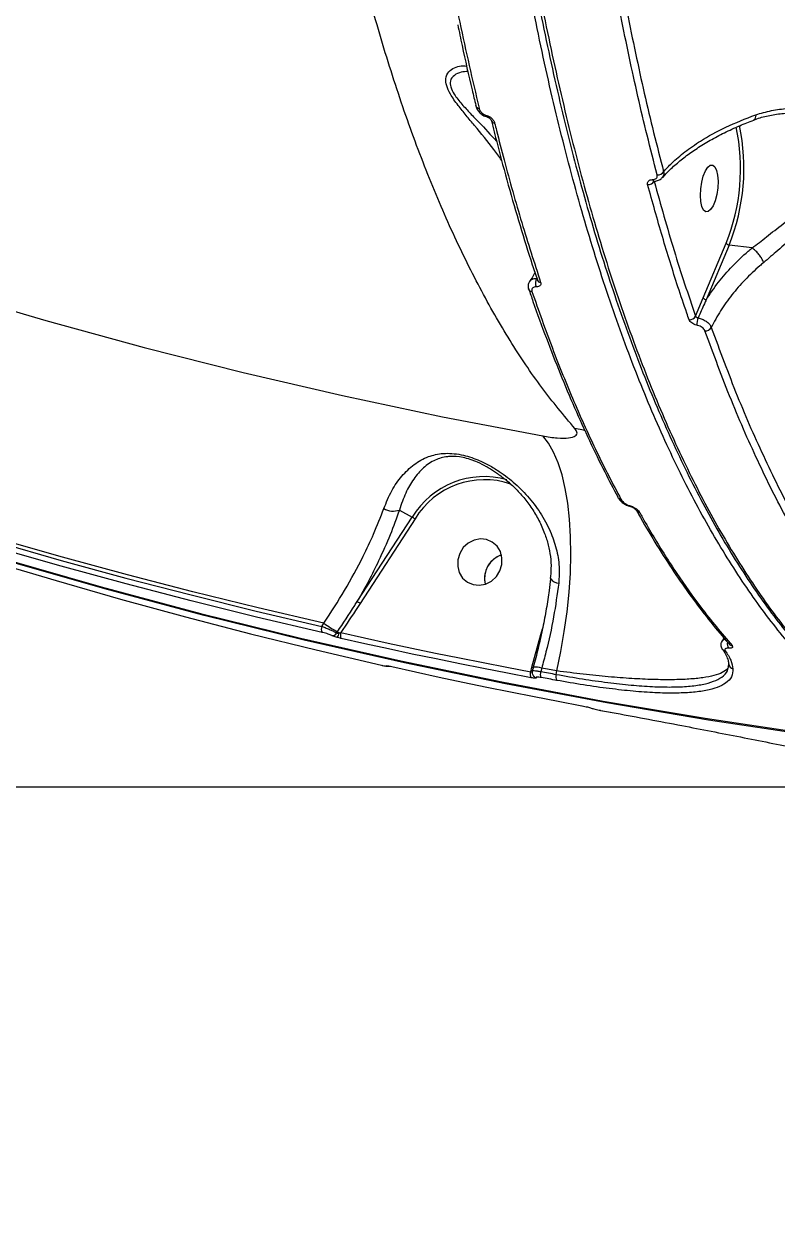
# Model space of a CAD drawing. Header units: millimetres. Extents: x -7245 to 6306, y -6696 to 5973.
# Drawn here: x 1526.1 to 1669.2, y -3013.6 to -2783.7 of the extents above; entities that cross this region are included whole.
import ezdxf

# ---------------------------------------------------------------- set-up
doc = ezdxf.new("R2010")
doc.units = ezdxf.units.MM
for name, color, linetype in [('DIKOM_ОБЪЕКТ', 7, 'Continuous'), ('DIKOM_РАЗМЕР_ЗОНА', 7, 'Continuous'), ('DIKOM_РАЗМЕР_ОБЪЕКТА', 7, 'Continuous')]:
    doc.layers.add(name, color=color, linetype=linetype)
doc.styles.add('style1', font='arial.ttf', dxfattribs={"width": 0.8})
doc.dimstyles.new('1-50', dxfattribs={"dimtxt": 300, "dimasz": 200, "dimexe": 100, "dimexo": 0, "dimgap": 100, "dimtad": 1, "dimtxsty": 'style1', "dimcen": 200, "dimclrd": 7, "dimclre": 7, "dimclrt": 7, "dimadec": 1, "dimazin": 2, "dimtfac": 1, "dimtmove": 0, "dimatfit": 2, "dimfxl": 0, "dimlwd": 25, "dimlwe": 18, "dimarcsym": 0})

# ---------------------------------------------------------------- blocks, each defined once
blk = doc.blocks.new('*D10')
at = {"layer": 'Defpoints', "color": 0, "transparency": 16777216}
for p in [(-4365.71, 2792.53), (4306.16, 475.6), (4306.16, -5965.27)]:
    blk.add_point(p, dxfattribs=at)
at = {"layer": 'DIKOM_РАЗМЕР_ОБЪЕКТА', "color": 7, "lineweight": 18, "transparency": 16777216}
for p, q in [((-4365.71, 2792.53), (-4365.71, -6065.27)), ((4306.16, 475.6), (4306.16, -6065.27))]:
    blk.add_line(p, q, dxfattribs=at)
at = {"layer": 'DIKOM_РАЗМЕР_ОБЪЕКТА', "color": 7, "lineweight": 25, "transparency": 16777216}
blk.add_line((-4165.71, -5965.27), (4106.16, -5965.27), dxfattribs=at)
at = {"layer": 'DIKOM_РАЗМЕР_ОБЪЕКТА', "color": 7, "transparency": 16777216}
for points in [[(-4165.71, -5931.93), (-4165.71, -5998.6), (-4365.71, -5965.27)], [(4106.16, -5931.93), (4106.16, -5998.6), (4306.16, -5965.27)]]:
    blk.add_solid(points, dxfattribs=at)
at = {"layer": 'DIKOM_РАЗМЕР_ОБЪЕКТА', "color": 7, "transparency": 16777216, "insert": (-85.78, -5712.1), "char_height": 300, "attachment_point": 5, "style": 'style1'}
blk.add_mtext('8650', dxfattribs=at)
blk = doc.blocks.new('*D11')
at = {"layer": 'Defpoints', "color": 0, "transparency": 16777216}
for p in [(-3472.32, 4472.83), (-6199.73, -2928.86), (1850.21, -2928.86)]:
    blk.add_point(p, dxfattribs=at)
at = {"layer": 'DIKOM_РАЗМЕР_ОБЪЕКТА', "color": 7, "lineweight": 18, "transparency": 16777216}
for p, q in [((-3472.32, 4472.83), (-6299.73, 4472.83)), ((1850.21, -2928.86), (-6299.73, -2928.86))]:
    blk.add_line(p, q, dxfattribs=at)
at = {"layer": 'DIKOM_РАЗМЕР_ОБЪЕКТА', "color": 7, "lineweight": 25, "transparency": 16777216}
blk.add_line((-6199.73, 4272.83), (-6199.73, -2728.86), dxfattribs=at)
at = {"layer": 'DIKOM_РАЗМЕР_ОБЪЕКТА', "color": 7, "transparency": 16777216}
for points in [[(-6233.06, 4272.83), (-6166.39, 4272.83), (-6199.73, 4472.83)], [(-6233.06, -2728.86), (-6166.39, -2728.86), (-6199.73, -2928.86)]]:
    blk.add_solid(points, dxfattribs=at)
at = {"layer": 'DIKOM_РАЗМЕР_ОБЪЕКТА', "color": 7, "transparency": 16777216, "insert": (-6452.9, 984.54), "char_height": 300, "attachment_point": 5, "rotation": 90, "style": 'style1'}
blk.add_mtext('7400', dxfattribs=at)
blk = doc.blocks.new('*D12')
at = {"layer": 'Defpoints', "color": 0, "transparency": 16777216}
for p in [(-5865.71, 123.34), (6306.18, -91.92), (6306.18, -6596.14)]:
    blk.add_point(p, dxfattribs=at)
at = {"layer": 'DIKOM_РАЗМЕР_ЗОНА', "color": 7, "lineweight": 18, "transparency": 16777216}
for p, q in [((-5865.71, 123.34), (-5865.71, -6696.14)), ((6306.18, -91.92), (6306.18, -6696.14))]:
    blk.add_line(p, q, dxfattribs=at)
at = {"layer": 'DIKOM_РАЗМЕР_ЗОНА', "color": 7, "lineweight": 25, "transparency": 16777216}
blk.add_line((-5665.71, -6596.14), (6106.18, -6596.14), dxfattribs=at)
at = {"layer": 'DIKOM_РАЗМЕР_ЗОНА', "color": 7, "transparency": 16777216}
for points in [[(-5665.71, -6562.81), (-5665.71, -6629.48), (-5865.71, -6596.14)], [(6106.18, -6562.81), (6106.18, -6629.48), (6306.18, -6596.14)]]:
    blk.add_solid(points, dxfattribs=at)
at = {"layer": 'DIKOM_РАЗМЕР_ЗОНА', "color": 7, "transparency": 16777216, "insert": (-71.19, -6342.97), "char_height": 300, "attachment_point": 5, "style": 'style1'}
blk.add_mtext('12150', dxfattribs=at)
blk = doc.blocks.new('*D13')
at = {"layer": 'Defpoints', "color": 0, "transparency": 16777216}
for p in [(-4231.86, 5972.83), (-6795, -4928.88), (1792.4, -4928.88)]:
    blk.add_point(p, dxfattribs=at)
at = {"layer": 'DIKOM_РАЗМЕР_ЗОНА', "color": 7, "lineweight": 18, "transparency": 16777216}
for p, q in [((-4231.86, 5972.83), (-6895, 5972.83)), ((1792.4, -4928.88), (-6895, -4928.88))]:
    blk.add_line(p, q, dxfattribs=at)
at = {"layer": 'DIKOM_РАЗМЕР_ЗОНА', "color": 7, "lineweight": 25, "transparency": 16777216}
blk.add_line((-6795, 5772.83), (-6795, -4728.88), dxfattribs=at)
at = {"layer": 'DIKOM_РАЗМЕР_ЗОНА', "color": 7, "transparency": 16777216}
for points in [[(-6828.33, 5772.83), (-6761.67, 5772.83), (-6795, 5972.83)], [(-6828.33, -4728.88), (-6761.67, -4728.88), (-6795, -4928.88)]]:
    blk.add_solid(points, dxfattribs=at)
at = {"layer": 'DIKOM_РАЗМЕР_ЗОНА', "color": 7, "transparency": 16777216, "insert": (-7048.17, 972.94), "char_height": 300, "attachment_point": 5, "rotation": 90, "style": 'style1'}
blk.add_mtext('10900', dxfattribs=at)

msp = doc.modelspace()

# ---------------------------------------------------------------- linework, layer by layer
at = {"layer": 'DIKOM_ОБЪЕКТ', "color": 7, "linetype": 'Continuous', "lineweight": 15}
for p, q in [((1614.139, -2801.362), (1614.145, -2801.364)), ((1655.213, -2835.757), (1659.588, -2825.347)), ((1660.152, -2825.73), (1655.777, -2836.14)), ((1664.526, -2826.26), (1660.152, -2825.73)), ((1622.011, -2834.103), (1621.996, -2834.051)), ((1653.758, -2839.261), (1655.213, -2835.757)), ((1638.968, -2873.69), (1638.945, -2873.644)), ((1597.432, -2876.13), (1599.86, -2877.472)), ((1641.014, -2875.329), (1641.366, -2875.415)), ((1589.411, -2893.553), (1599.86, -2877.472)), ((1600.412, -2877.821), (1589.962, -2893.902)), ((1626.235, -2889.183), (1626.234, -2889.201)), ((1582.687, -2898.267), (1583.068, -2897.681)), ((1585.533, -2899.521), (1585.658, -2899.329)), ((1624.35, -2899.796), (1624.648, -2898.72)), ((1622.653, -2906.047), (1624.35, -2899.796)), ((1622.415, -2906.9), (1622.653, -2906.047)), ((1622.921, -2906.014), (1622.717, -2906.745)), ((1622.921, -2906.014), (1622.924, -2906.006)), ((1624.5, -2906.225), (1624.324, -2906.858)), ((1659.992, -2905.882), (1660.012, -2905.791)), ((1660.09, -2905.9), (1660.128, -2905.682)), ((1622.93, -2907.702), (1622.944, -2907.72)), ((1627.257, -2907.398), (1627.368, -2906.752)), ((1635.749, -2914.26), (1635.722, -2914.251)), ((1635.749, -2914.26), (1638.685, -2914.799)), ((1638.685, -2914.799), (1638.657, -2914.791))]:
    msp.add_line(p, q, dxfattribs=at)
at = {"layer": 'DIKOM_ОБЪЕКТ', "color": 7, "linetype": 'Continuous', "lineweight": 15, "flags": 128}
for points in [[(1309.119, -2795.44), (1323.961, -2803.61), (1341.192, -2812.705), (1358.592, -2821.475), (1376.157, -2829.917), (1393.88, -2838.029), (1411.756, -2845.809), (1429.78, -2853.253), (1447.947, -2860.361), (1466.25, -2867.129), (1484.686, -2873.556), (1503.247, -2879.639), (1521.928, -2885.378), (1540.723, -2890.77), (1559.628, -2895.813), (1578.635, -2900.506), (1597.74, -2904.847), (1616.937, -2908.836), (1636.22, -2912.471), (1655.582, -2915.751), (1675.019, -2918.675), (1694.523, -2921.242)], [(1695.188, -2921.61), (1675.684, -2919.042), (1656.247, -2916.119), (1636.884, -2912.839), (1617.602, -2909.204), (1598.405, -2905.215), (1579.3, -2900.873), (1560.293, -2896.18), (1541.388, -2891.137), (1522.593, -2885.745), (1503.912, -2880.006), (1485.35, -2873.923), (1466.915, -2867.496), (1448.612, -2860.728), (1430.445, -2853.62), (1412.421, -2846.176), (1394.545, -2838.397), (1376.822, -2830.285), (1359.257, -2821.842), (1341.857, -2813.073), (1324.626, -2803.979), (1317.001, -2799.821)], [(1611.955, -2799.24), (1611.945, -2799.184), (1611.945, -2799.181)], [(1656.158, -2819.366), (1655.698, -2819.394), (1655.292, -2819.061), (1654.972, -2818.396), (1654.765, -2817.452), (1654.687, -2816.307), (1654.745, -2815.051), (1654.935, -2813.787), (1655.239, -2812.619), (1655.635, -2811.639), (1656.09, -2810.928), (1656.567, -2810.544), (1657.027, -2810.516), (1657.434, -2810.849), (1657.753, -2811.514), (1657.96, -2812.458), (1658.038, -2813.603), (1657.98, -2814.859), (1657.791, -2816.123), (1657.486, -2817.291), (1657.09, -2818.27), (1656.635, -2818.982), (1656.158, -2819.366)], [(1511.634, -2834.652), (1530.216, -2840.107), (1548.91, -2845.208), (1567.711, -2849.954), (1586.612, -2854.344), (1605.608, -2858.375), (1624.693, -2862.047)], [(1627.368, -2906.752), (1628.152, -2903.023), (1628.808, -2899.261), (1629.329, -2895.501), (1629.712, -2891.776), (1629.952, -2888.12), (1630.048, -2884.568), (1629.999, -2881.151), (1629.804, -2877.901), (1629.467, -2874.847), (1628.989, -2872.017), (1628.375, -2869.437), (1627.631, -2867.13), (1626.764, -2865.118), (1625.782, -2863.418), (1624.693, -2862.047)], [(1632.827, -2861.038), (1632.447, -2860.952), (1630.809, -2860.633)], [(1484.257, -2870.772), (1496.391, -2874.728), (1508.577, -2878.537), (1520.813, -2882.198), (1533.097, -2885.71), (1545.429, -2889.074), (1557.805, -2892.288), (1570.225, -2895.353), (1582.687, -2898.267)], [(1583.068, -2897.681), (1570.58, -2894.763), (1558.134, -2891.694), (1545.731, -2888.474), (1533.374, -2885.105), (1521.065, -2881.587), (1508.803, -2877.918), (1496.592, -2874.102), (1484.433, -2870.137)], [(1582.747, -2899.403), (1570.275, -2896.486), (1557.845, -2893.419), (1545.458, -2890.202), (1533.117, -2886.836), (1520.822, -2883.32), (1508.576, -2879.656), (1496.38, -2875.845), (1484.236, -2871.886)], [(1495.539, -2878.134), (1507.683, -2882.094), (1519.879, -2885.906), (1532.125, -2889.57), (1544.42, -2893.085), (1556.761, -2896.452), (1569.148, -2899.668), (1581.578, -2902.735), (1594.051, -2905.653)], [(1608.916, -2884.376), (1608.549, -2885.598), (1608.522, -2886.856), (1608.836, -2888.048), (1609.467, -2889.077), (1610.362, -2889.86), (1611.449, -2890.333), (1612.641, -2890.458), (1613.841, -2890.225), (1614.951, -2889.654), (1615.882, -2888.789), (1616.558, -2887.702), (1616.924, -2886.479), (1616.951, -2885.221), (1616.637, -2884.029), (1616.007, -2883), (1615.112, -2882.218), (1614.024, -2881.744), (1612.833, -2881.619), (1611.633, -2881.852), (1610.523, -2882.423), (1609.592, -2883.288), (1608.916, -2884.376)], [(1586.31, -2899.453), (1590.806, -2900.452), (1595.306, -2901.432), (1599.813, -2902.392), (1604.323, -2903.333), (1608.839, -2904.255), (1613.36, -2905.156), (1617.885, -2906.038), (1622.415, -2906.9)], [(1622.51, -2908.044), (1617.976, -2907.181), (1613.447, -2906.298), (1608.922, -2905.396), (1604.403, -2904.474), (1599.888, -2903.533), (1595.378, -2902.571), (1590.874, -2901.591), (1586.374, -2900.591)], [(1658.804, -2902.521), (1658.827, -2902.555), (1658.83, -2902.56)], [(1596.015, -2905.921), (1600.515, -2906.921), (1605.02, -2907.901), (1609.529, -2908.863), (1614.044, -2909.804), (1618.563, -2910.726), (1623.087, -2911.628), (1627.616, -2912.511), (1632.15, -2913.375)], [(1627.368, -2906.752), (1627.01, -2906.687), (1626.651, -2906.622), (1626.293, -2906.556), (1625.934, -2906.49), (1625.576, -2906.424), (1625.217, -2906.357), (1624.859, -2906.292), (1624.5, -2906.225)], [(1624.324, -2906.858), (1624.691, -2906.927), (1625.057, -2906.994), (1625.423, -2907.062), (1625.79, -2907.129), (1626.157, -2907.197), (1626.523, -2907.264), (1626.89, -2907.331), (1627.257, -2907.398)], [(1627.354, -2908.542), (1626.987, -2908.475), (1626.62, -2908.408), (1626.253, -2908.34), (1625.886, -2908.273), (1625.519, -2908.206), (1625.152, -2908.138), (1624.786, -2908.07), (1624.419, -2908.002)], [(1635.722, -2914.251), (1636.089, -2914.319), (1636.455, -2914.386), (1636.822, -2914.454), (1637.189, -2914.522), (1637.556, -2914.59), (1637.923, -2914.656), (1638.29, -2914.724), (1638.657, -2914.791)]]:
    msp.add_lwpolyline(points, dxfattribs=at)
at = {"layer": 'DIKOM_ОБЪЕКТ', "color": 7, "linetype": 'Continuous', "lineweight": 15}
for centre, radius, start, end in [((1612.601, -2799.004), 0.688, 200.02194, 268.66927), ((1614.344, -2801.137), 0.304, 170.157, 227.62913), ((1615.57, -2801.839), 0.684, 199.05561, 268.94091), ((1624.65, -2811.24), 37.678, 338.01296, 12.20164), ((1623.837, -2811.155), 39.131, 338.13194, 12.06419), ((1646.636, -2811.101), 1.265, 262.4922, 326.9053), ((1644.825, -2812.972), 1.244, 262.21118, 329.72623), ((1645.961, -2813.159), 0.408, 196.38398, 258.13824), ((1660.206, -2825.043), 0.689, 206.11909, 265.45613), ((1624.934, -2832.94), 1.636, 146.68825, 207.13974), ((1624.34, -2832.12), 0.714, 199.50121, 267.1917), ((1622.68, -2833.831), 0.723, 202.15314, 266.75918), ((1655.829, -2835.458), 0.685, 205.92234, 265.65289), ((1652.68, -2838.74), 1.197, 262.9872, 334.22747), ((1657.498, -2840.836), 3.462, 158.59965, 182.35596), ((1655.692, -2840.831), 1.205, 263.35422, 332.10116), ((1613.57, -2885.846), 16.065, 74.42838, 148.58149), ((1613.648, -2885.84), 15.477, 71.16136, 148.79042), ((1639.647, -2873.304), 0.781, 209.63725, 264.29266), ((1596.235, -2872.83), 3.51, 239.75843, 289.95074), ((1641.434, -2875.331), 0.124, 178.37757, 234.12002), ((1643.226, -2875.837), 0.792, 208.78209, 264.00295), ((1594.296, -2886.869), 10.922, 55.94565, 59.3689), ((1618.365, -2889.15), 4.731, 108.55806, 193.56724), ((1618.329, -2889.094), 4.666, 108.47524, 156.29853), ((1618.271, -2889.156), 4.639, 155.30457, 193.66136), ((1627.769, -2888.184), 1.841, 213.52517, 268.94063), ((1583.86, -2902.926), 10.894, 55.93057, 59.36157), ((1583.862, -2898.775), 1.28, 156.65449, 209.42537), ((1617.935, -2845.748), 62.552, 236.12352, 238.93546), ((1579.432, -2909.668), 12.069, 57.18317, 58.94642), ((1584.692, -2899.04), 0.968, 262.09774, 330.18731), ((1582.719, -2898.754), 3.344, 330.56451, 346.67181), ((1587.481, -2899.957), 1.275, 156.71575, 209.78488), ((1661.122, -2901.589), 1.325, 165.14731, 219.76408), ((1660.808, -2901.1), 0.834, 221.08396, 262.91149), ((1659.541, -2902.046), 0.878, 215.88004, 261.6084), ((1595.257, -2904.821), 0.994, 256.88437, 276.24837), ((1623.189, -2903.892), 2.22, 256.01298, 262.47966), ((1623.106, -2910.488), 4.486, 71.89459, 92.3284), ((1661.084, -2905.398), 0.972, 181.39929, 258.37962), ((1623.639, -2907.375), 1.313, 158.78188, 210.65056), ((1623.668, -2907.086), 0.963, 221.232, 257.70358), ((1625.562, -2907.331), 1.326, 159.08832, 210.37569), ((1628.501, -2907.869), 1.33, 159.27285, 210.42037)]:
    msp.add_arc(centre, radius, start, end, dxfattribs=at)
for points, knots in [([(1694.523, -2921.242), (1693.014, -2920.349), (1688.918, -2917.923), (1682.422, -2912.894), (1675.121, -2905.84), (1668.097, -2897.518), (1661.378, -2887.994), (1654.998, -2877.304), (1648.978, -2865.47), (1643.336, -2852.493), (1638.075, -2838.413), (1633.207, -2823.285), (1628.753, -2807.183), (1624.737, -2790.178), (1621.174, -2772.315), (1618.078, -2753.609), (1615.447, -2734.106), (1613.284, -2713.874), (1611.598, -2693.009), (1610.399, -2671.606), (1609.702, -2649.997), (1609.497, -2628.23), (1609.755, -2606.364), (1610.467, -2584.19), (1611.63, -2561.804), (1613.241, -2539.303), (1615.324, -2516.464), (1617.904, -2493.317), (1620.991, -2469.905), (1624.537, -2446.586), (1628.525, -2423.469), (1632.938, -2400.663), (1637.764, -2378.242), (1643.006, -2356.25), (1648.645, -2334.717), (1654.661, -2313.705), (1661.024, -2293.307), (1667.71, -2273.638), (1674.231, -2255.919), (1678.616, -2245.085), (1680.574, -2240.249)], [0, 0, 0, 0, 0.0156524, 0.0424896, 0.0694117, 0.0963766, 0.1233418, 0.1502634, 0.177101, 0.2039381, 0.2308601, 0.2578253, 0.2847903, 0.311712, 0.3385498, 0.3653866, 0.3923092, 0.4192737, 0.4462391, 0.4731607, 0.4999981, 0.5258465, 0.5517706, 0.577732, 0.6036944, 0.6296181, 0.655467, 0.682304, 0.7092261, 0.7361911, 0.7631564, 0.7900784, 0.816915, 0.8437527, 0.8706752, 0.8976402, 0.9246048, 0.9515268, 0.9783648, 1, 1, 1, 1]), ([(1630.809, -2860.633), (1628.691, -2858.105), (1624.447, -2853.043), (1618.432, -2844.026), (1612.687, -2834.009), (1607.263, -2822.938), (1602.179, -2810.891), (1597.457, -2797.887), (1593.11, -2783.935), (1589.138, -2769.071), (1585.55, -2753.354), (1582.36, -2736.856), (1579.586, -2719.655), (1577.237, -2701.793), (1575.327, -2683.286), (1573.849, -2664.177), (1572.805, -2644.536), (1572.196, -2624.454), (1572.028, -2604.025), (1572.303, -2583.298), (1573.029, -2562.301), (1574.198, -2541.073), (1575.799, -2519.694), (1577.825, -2498.263), (1580.264, -2476.879), (1583.116, -2455.592), (1586.382, -2434.439), (1590.05, -2413.453), (1594.102, -2392.713), (1598.517, -2372.317), (1603.272, -2352.354), (1607.985, -2334.347), (1612.544, -2318.182), (1615.472, -2308.641), (1616.935, -2303.871)], [0, 0, 0, 0, 0.0315565, 0.0632123, 0.0949196, 0.1266267, 0.1582826, 0.1898397, 0.2213969, 0.2530542, 0.2847613, 0.3164699, 0.3481273, 0.3796844, 0.4112643, 0.4429435, 0.4746745, 0.5064036, 0.5380839, 0.5696637, 0.6012947, 0.6330252, 0.6648065, 0.6965869, 0.7283183, 0.759949, 0.7916595, 0.8234666, 0.855327, 0.8871863, 0.9189955, 0.9507051, 0.9753527, 1, 1, 1, 1]), ([(1642.69, -2365.672), (1641.68, -2369.95), (1638.961, -2381.476), (1634.855, -2400.601), (1630.485, -2423.065), (1626.504, -2446.026), (1622.934, -2469.416), (1619.801, -2493.165), (1617.172, -2516.75), (1615.045, -2540.092), (1613.406, -2563.123), (1612.229, -2586.218), (1611.537, -2609.297), (1611.346, -2632.277), (1611.659, -2654.654), (1612.463, -2676.363), (1613.735, -2697.36), (1615.496, -2717.985), (1617.76, -2738.15), (1620.533, -2757.771), (1623.752, -2776.417), (1627.396, -2794.046), (1631.436, -2810.641), (1635.936, -2826.472), (1640.901, -2841.45), (1646.325, -2855.499), (1652.087, -2868.312), (1658.162, -2879.873), (1664.513, -2890.196), (1671.246, -2899.445), (1678.349, -2907.558), (1685.821, -2914.406), (1692.078, -2919.092), (1695.902, -2921.104), (1697.067, -2921.716)], [0, 0, 0, 0, 0.0187488, 0.0505099, 0.082295, 0.1140569, 0.1467402, 0.1794511, 0.2121339, 0.243896, 0.2756805, 0.3074424, 0.3401261, 0.3728367, 0.40552, 0.4372818, 0.4690667, 0.5008283, 0.5335124, 0.5662224, 0.5989065, 0.630667, 0.6624523, 0.694214, 0.7268977, 0.7596081, 0.7922919, 0.8240528, 0.8558386, 0.8875998, 0.9202831, 0.952994, 0.9856775, 1, 1, 1, 1]), ([(1616.563, -2517.197), (1616.216, -2520.706), (1615.49, -2528.053), (1614.527, -2539.205), (1613.642, -2550.632), (1612.88, -2561.985), (1612.235, -2573.271), (1611.708, -2584.492), (1611.299, -2595.653), (1611.006, -2606.757), (1610.83, -2617.806), (1610.772, -2628.804), (1610.832, -2639.755), (1611.009, -2650.656), (1611.303, -2661.478), (1611.713, -2672.177), (1612.239, -2682.715), (1612.88, -2693.079), (1613.635, -2703.275), (1614.504, -2713.308), (1615.488, -2723.181), (1616.587, -2732.898), (1617.8, -2742.46), (1619.128, -2751.871), (1620.573, -2761.132), (1622.135, -2770.246), (1623.81, -2779.196), (1625.593, -2787.946), (1627.477, -2796.46), (1629.459, -2804.725), (1631.538, -2812.74), (1633.716, -2820.513), (1635.993, -2828.044), (1638.369, -2835.338), (1640.845, -2842.396), (1643.423, -2849.218), (1646.102, -2855.808), (1648.885, -2862.166), (1651.768, -2868.286), (1654.742, -2874.146), (1657.795, -2879.722), (1660.921, -2884.998), (1664.117, -2889.974), (1667.385, -2894.654), (1670.727, -2899.037), (1674.143, -2903.128), (1677.634, -2906.924), (1681.2, -2910.429), (1684.843, -2913.639), (1688.562, -2916.566), (1692.362, -2919.165), (1695.091, -2920.883), (1696.569, -2921.635), (1696.737, -2921.721)], [0, 0, 0, 0, 0.0183856, 0.0384932, 0.0585018, 0.078433, 0.09831, 0.1181578, 0.137995, 0.1578466, 0.1777263, 0.1976593, 0.2176663, 0.2377713, 0.2579565, 0.2781097, 0.298149, 0.318106, 0.3380026, 0.3578622, 0.377707, 0.3975582, 0.417434, 0.4373559, 0.4573462, 0.4774269, 0.4976109, 0.5177918, 0.5378733, 0.5578655, 0.577791, 0.5976738, 0.6175354, 0.6373995, 0.657283, 0.6772051, 0.6971906, 0.7172604, 0.7374376, 0.7576393, 0.7777747, 0.797814, 0.8177779, 0.8376897, 0.8575697, 0.8774393, 0.8973184, 0.9172208, 0.9371667, 0.9571758, 0.9772671, 0.9974066, 1, 1, 1, 1]), ([(1600.407, -2730.195), (1601.183, -2736.35), (1602.734, -2748.662), (1605.601, -2766.356), (1608.83, -2783.495), (1611.333, -2794.293), (1612.585, -2799.692)], [0, 0, 0, 0, 0.2485892, 0.4971923, 0.7485892, 1, 1, 1, 1]), ([(1634.163, -2740.402), (1634.927, -2746.049), (1636.455, -2757.344), (1639.204, -2773.612), (1642.292, -2789.329), (1645.17, -2802.001), (1647.056, -2809.309), (1647.697, -2811.792)], [0, 0, 0, 0, 0.220304, 0.440622, 0.6630811, 0.8855468, 1, 1, 1, 1]), ([(1646.471, -2812.356), (1645.829, -2809.867), (1643.951, -2802.589), (1641.087, -2789.987), (1637.997, -2774.296), (1635.228, -2757.947), (1633.681, -2746.516), (1632.907, -2740.801)], [0, 0, 0, 0, 0.1144524, 0.3347666, 0.5550748, 0.7775393, 1, 1, 1, 1]), ([(1608.537, -2783.826), (1608.808, -2785.139), (1609.675, -2789.348), (1610.827, -2794.463), (1611.745, -2798.186), (1611.987, -2799.169)], [0, 0, 0, 0, 0.2501804, 0.8019213, 1, 1, 1, 1]), ([(1616.87, -2809.547), (1616.392, -2808.875), (1614.8, -2806.637), (1612.429, -2803.83), (1610.111, -2801.064), (1608.502, -2799.065), (1607.14, -2797.134), (1606.327, -2795.376), (1606.173, -2793.841), (1606.786, -2792.673), (1607.89, -2791.93), (1609.103, -2791.585), (1609.891, -2791.645), (1610.239, -2791.671)], [0, 0, 0, 0, 0.0739779, 0.246392, 0.3209796, 0.3954203, 0.4797409, 0.5473413, 0.6150054, 0.7143311, 0.8165523, 0.9190231, 1, 1, 1, 1]), ([(1610.469, -2792.691), (1610.035, -2792.723), (1609.098, -2792.793), (1607.857, -2793.344), (1607.05, -2794.273), (1607.09, -2795.607), (1607.883, -2797.175), (1609.269, -2798.89), (1610.905, -2800.665), (1613.153, -2802.977), (1614.802, -2804.753), (1615.911, -2805.948)], [0, 0, 0, 0, 0.1118938, 0.2417367, 0.3618436, 0.4403606, 0.5186368, 0.619906, 0.7134901, 0.8073061, 1, 1, 1, 1]), ([(1611.97, -2799.236), (1611.981, -2799.3), (1612.042, -2799.632), (1612.359, -2800.181), (1612.939, -2800.791), (1613.568, -2801.202), (1613.99, -2801.299), (1614.147, -2801.335)], [0, 0, 0, 0, 0.0668227, 0.3455202, 0.6066602, 0.8540935, 1, 1, 1, 1]), ([(1612.585, -2799.692), (1612.653, -2799.878), (1612.772, -2800.206), (1613.157, -2800.626), (1613.58, -2800.932), (1613.889, -2801.034), (1614.044, -2801.085)], [0, 0, 0, 0, 0.329163, 0.5798032, 0.7886783, 1, 1, 1, 1]), ([(1665.213, -2800.952), (1666.202, -2800.657), (1668.179, -2800.068), (1672.014, -2799.602), (1676.675, -2799.724), (1681.309, -2800.732), (1684.509, -2802.009), (1686.355, -2803.104), (1687.606, -2804.149), (1688.447, -2805.406), (1688.623, -2806.78), (1688.269, -2808.076), (1687.393, -2809.648), (1685.895, -2811.497), (1683.294, -2814.126), (1679.852, -2817.358), (1675.977, -2820.857), (1672.469, -2824.035), (1669.492, -2826.699), (1667.598, -2828.317), (1666.704, -2829.08)], [0, 0, 0, 0, 0.0519337, 0.1038913, 0.1951586, 0.2864044, 0.3436997, 0.3731324, 0.4024742, 0.4366825, 0.46711, 0.4969794, 0.5269673, 0.5808955, 0.6349526, 0.7265854, 0.8181323, 0.8810624, 0.9438906, 1, 1, 1, 1]), ([(1614.044, -2801.085), (1614.207, -2801.14), (1614.53, -2801.249), (1614.977, -2801.572), (1615.341, -2801.985), (1615.504, -2802.323), (1615.552, -2802.503), (1615.557, -2802.523)], [0, 0, 0, 0, 0.2148779, 0.4258201, 0.6817485, 0.9641502, 1, 1, 1, 1]), ([(1614.144, -2801.364), (1614.146, -2801.364), (1614.18, -2801.369), (1614.265, -2801.401), (1614.397, -2801.461), (1614.551, -2801.562), (1614.715, -2801.707), (1614.855, -2801.888), (1614.915, -2802.023), (1614.921, -2802.057), (1614.922, -2802.064)], [0, 0, 0, 0, 0.0051439, 0.0870511, 0.1762982, 0.2973245, 0.4609289, 0.6749376, 0.9419243, 1, 1, 1, 1]), ([(1614.939, -2802.039), (1615.295, -2803.489), (1616.324, -2807.675), (1618.137, -2814.35), (1620.372, -2822.047), (1622.223, -2828.044), (1623.361, -2831.394), (1623.687, -2832.351)], [0, 0, 0, 0, 0.1352162, 0.3902732, 0.6447034, 0.8984293, 1, 1, 1, 1]), ([(1615.557, -2802.523), (1615.675, -2802.994), (1616.262, -2805.351), (1617.927, -2811.774), (1620.661, -2821.567), (1623.09, -2829.075), (1624.305, -2832.833)], [0, 0, 0, 0, 0.0441398, 0.2207144, 0.6100193, 1, 1, 1, 1]), ([(1647.512, -2812.934), (1647.715, -2812.688), (1648.378, -2811.886), (1649.804, -2810.537), (1651.768, -2808.903), (1654.017, -2807.316), (1656.509, -2805.788), (1659.233, -2804.348), (1662.008, -2803.057), (1663.955, -2802.307), (1664.856, -2801.961)], [0, 0, 0, 0, 0.0595458, 0.194685, 0.3308573, 0.4680065, 0.6058472, 0.7438901, 0.8814775, 1, 1, 1, 1]), ([(1647.697, -2811.792), (1648.196, -2811.243), (1649.378, -2809.943), (1651.695, -2807.97), (1655.054, -2805.636), (1659.455, -2803.188), (1663.277, -2801.704), (1665.213, -2800.952)], [0, 0, 0, 0, 0.1301715, 0.3081353, 0.4882657, 0.7408625, 1, 1, 1, 1]), ([(1664.532, -2826.262), (1664.532, -2826.262), (1665.475, -2825.633), (1667.351, -2824.047), (1670.432, -2821.706), (1674.068, -2818.867), (1678.138, -2815.802), (1681.8, -2812.994), (1684.621, -2810.722), (1686.354, -2809.054), (1687.342, -2807.68), (1687.725, -2806.56), (1687.629, -2805.449), (1686.801, -2804.343), (1685.558, -2803.444), (1683.689, -2802.498), (1680.67, -2801.433), (1678.005, -2801.045), (1676.444, -2800.817)], [0, 0, 0, 0, 0.0000362, 0.0715136, 0.1527621, 0.2341138, 0.352822, 0.4716234, 0.5400631, 0.6083033, 0.6534568, 0.6800542, 0.7150009, 0.754529, 0.7900322, 0.8256902, 0.8978771, 1, 1, 1, 1]), ([(1664.821, -2801.937), (1665.027, -2801.854), (1666.017, -2801.458), (1667.919, -2801.022), (1670.544, -2800.619), (1673.329, -2800.539), (1675.332, -2800.599), (1676.373, -2800.768), (1676.454, -2800.781)], [0, 0, 0, 0, 0.0560855, 0.269758, 0.4954222, 0.7324348, 0.979392, 1, 1, 1, 1]), ([(1665.213, -2800.952), (1665.213, -2800.975), (1665.207, -2801.205), (1665.134, -2801.572), (1664.987, -2801.864), (1664.851, -2801.882), (1664.828, -2801.885)], [0, 0, 0, 0, 0.0470836, 0.4712016, 0.9109837, 1, 1, 1, 1]), ([(1647.697, -2811.792), (1647.706, -2811.862), (1647.745, -2812.144), (1647.701, -2812.542), (1647.501, -2812.779), (1647.427, -2812.868)], [0, 0, 0, 0, 0.1719776, 0.6912245, 1, 1, 1, 1]), ([(1644.656, -2814.205), (1644.647, -2814.165), (1644.611, -2814.005), (1644.641, -2813.746), (1644.829, -2813.482), (1645.143, -2813.307), (1645.427, -2813.285), (1645.569, -2813.274)], [0, 0, 0, 0, 0.0797616, 0.3194272, 0.5498114, 0.7748959, 1, 1, 1, 1]), ([(1652.534, -2839.928), (1652.391, -2839.516), (1651.678, -2837.453), (1649.949, -2832.277), (1647.424, -2824.206), (1645.579, -2817.54), (1644.656, -2814.205)], [0, 0, 0, 0, 0.0507746, 0.253862, 0.6267014, 1, 1, 1, 1]), ([(1645.569, -2813.274), (1645.71, -2813.263), (1645.991, -2813.242), (1646.301, -2813.068), (1646.485, -2812.808), (1646.514, -2812.552), (1646.48, -2812.395), (1646.471, -2812.356)], [0, 0, 0, 0, 0.2263148, 0.4526619, 0.6823206, 0.9206712, 1, 1, 1, 1]), ([(1645.777, -2813.567), (1645.775, -2813.568), (1645.764, -2813.574), (1645.798, -2813.559), (1645.858, -2813.559), (1645.882, -2813.559)], [0, 0, 0, 0, 0.1243013, 0.6567353, 1, 1, 1, 1]), ([(1645.877, -2813.55), (1645.915, -2813.552), (1646.215, -2813.574), (1646.724, -2813.435), (1647.228, -2813.184), (1647.382, -2812.944), (1647.411, -2812.898)], [0, 0, 0, 0, 0.0629037, 0.4984147, 0.9042435, 1, 1, 1, 1]), ([(1645.899, -2813.599), (1647.135, -2818.044), (1649.61, -2826.943), (1652.374, -2835.152), (1653.758, -2839.261)], [0, 0, 0, 0, 0.4994496, 1, 1, 1, 1]), ([(1655.777, -2836.14), (1656.535, -2835.011), (1658.006, -2832.821), (1660.718, -2829.74), (1662.94, -2827.603), (1664.269, -2826.477), (1664.526, -2826.26)], [0, 0, 0, 0, 0.3208281, 0.6223641, 0.9272419, 1, 1, 1, 1]), ([(1664.526, -2826.26), (1664.527, -2826.26), (1664.529, -2826.261), (1664.531, -2826.262), (1664.532, -2826.262)], [0, 0, 0, 0, 0.6557748, 1, 1, 1, 1]), ([(1666.704, -2829.08), (1666.695, -2829.05), (1666.655, -2828.917), (1666.516, -2828.572), (1666.197, -2828.002), (1665.691, -2827.329), (1665.109, -2826.704), (1664.724, -2826.409), (1664.532, -2826.262)], [0, 0, 0, 0, 0.0349982, 0.1553074, 0.3664929, 0.5774996, 0.7887624, 1, 1, 1, 1]), ([(1666.704, -2829.08), (1666.461, -2829.286), (1665.218, -2830.335), (1663.115, -2832.337), (1660.62, -2835.195), (1658.439, -2838.221), (1657.32, -2840.333), (1656.757, -2841.395)], [0, 0, 0, 0, 0.0564048, 0.28831, 0.5227616, 0.7600112, 1, 1, 1, 1]), ([(1622.217, -2832.672), (1622.154, -2832.75), (1621.956, -2832.998), (1621.872, -2833.53), (1621.971, -2833.918), (1622.017, -2834.099)], [0, 0, 0, 0, 0.1971235, 0.6237338, 1, 1, 1, 1]), ([(1623.211, -2830.939), (1623.167, -2831.036), (1622.913, -2831.598), (1622.506, -2832.178), (1622.168, -2832.658)], [0, 0, 0, 0, 0.1720593, 1, 1, 1, 1]), ([(1622.218, -2832.673), (1622.266, -2832.593), (1622.407, -2832.359), (1622.87, -2832.113), (1623.333, -2832.065), (1623.566, -2832.041)], [0, 0, 0, 0, 0.2048056, 0.5989427, 1, 1, 1, 1]), ([(1622.037, -2834.037), (1622.305, -2834.839), (1623.385, -2838.064), (1625.375, -2843.463), (1628.008, -2850.228), (1630.742, -2856.725), (1633.569, -2862.959), (1636.311, -2868.617), (1638.152, -2872.064), (1638.987, -2873.626)], [0, 0, 0, 0, 0.0536482, 0.2157787, 0.3780418, 0.5403971, 0.7028189, 0.8652658, 1, 1, 1, 1]), ([(1623.478, -2833.686), (1623.339, -2833.696), (1623.062, -2833.715), (1622.768, -2833.878), (1622.598, -2834.123), (1622.584, -2834.368), (1622.629, -2834.518), (1622.639, -2834.552)], [0, 0, 0, 0, 0.2211075, 0.4418958, 0.6746174, 0.9252923, 1, 1, 1, 1]), ([(1622.639, -2834.552), (1623.92, -2838.185), (1626.48, -2845.451), (1630.619, -2855.606), (1634.955, -2865.249), (1638.031, -2871.137), (1639.57, -2874.081)], [0, 0, 0, 0, 0.249096, 0.498194, 0.7490978, 1, 1, 1, 1]), ([(1624.305, -2832.833), (1624.315, -2832.867), (1624.358, -2833.015), (1624.345, -2833.256), (1624.179, -2833.498), (1623.889, -2833.659), (1623.615, -2833.677), (1623.478, -2833.686)], [0, 0, 0, 0, 0.0734855, 0.3226087, 0.5551463, 0.7773999, 1, 1, 1, 1]), ([(1655.777, -2836.14), (1655.665, -2836.389), (1655.152, -2837.527), (1654.66, -2838.675), (1654.275, -2839.573)], [0, 0, 0, 0, 0.2185263, 1, 1, 1, 1]), ([(1653.758, -2839.261), (1653.776, -2839.292), (1653.814, -2839.356), (1653.931, -2839.446), (1654.077, -2839.521), (1654.199, -2839.558), (1654.264, -2839.57), (1654.275, -2839.573)], [0, 0, 0, 0, 0.2383413, 0.4768497, 0.7150052, 0.9519506, 1, 1, 1, 1]), ([(1654.275, -2839.573), (1654.329, -2839.586), (1654.649, -2839.664), (1655.241, -2839.889), (1655.948, -2840.326), (1656.504, -2840.853), (1656.673, -2841.214), (1656.757, -2841.395)], [0, 0, 0, 0, 0.0485272, 0.2867304, 0.5246357, 0.7622756, 1, 1, 1, 1]), ([(1654.039, -2840.978), (1654.007, -2840.971), (1653.814, -2840.929), (1653.456, -2840.802), (1653.028, -2840.551), (1652.689, -2840.247), (1652.585, -2840.035), (1652.534, -2839.928)], [0, 0, 0, 0, 0.047855, 0.2855857, 0.5236978, 0.7617042, 1, 1, 1, 1]), ([(1655.553, -2842.028), (1655.5, -2841.923), (1655.396, -2841.712), (1655.056, -2841.407), (1654.626, -2841.156), (1654.266, -2841.029), (1654.072, -2840.986), (1654.039, -2840.978)], [0, 0, 0, 0, 0.2377778, 0.4754805, 0.7135012, 0.951451, 1, 1, 1, 1]), ([(1656.757, -2841.395), (1658.384, -2845.807), (1661.637, -2854.631), (1666.975, -2866.705), (1672.613, -2877.973), (1676.654, -2884.624), (1678.674, -2887.95)], [0, 0, 0, 0, 0.2485951, 0.4971885, 0.7485961, 1, 1, 1, 1]), ([(1677.519, -2888.691), (1675.517, -2885.396), (1671.512, -2878.806), (1665.876, -2867.573), (1660.5, -2855.442), (1657.202, -2846.5), (1655.553, -2842.028)], [0, 0, 0, 0, 0.2485938, 0.4971896, 0.7485945, 1, 1, 1, 1]), ([(1624.693, -2862.047), (1625.648, -2862.195), (1627.545, -2862.489), (1629.716, -2862.473), (1631.043, -2862.096), (1631.385, -2861.439), (1630.979, -2860.87), (1630.809, -2860.633)], [0, 0, 0, 0, 0.2180179, 0.4332315, 0.6437859, 0.8514293, 1, 1, 1, 1]), ([(1594.467, -2875.863), (1594.948, -2874.699), (1595.91, -2872.371), (1597.867, -2869.602), (1600.134, -2867.385), (1602.729, -2865.926), (1605.242, -2865.34), (1607.417, -2865.335), (1609.621, -2865.634), (1612.053, -2866.406), (1614.461, -2867.572), (1616.886, -2869.044), (1619.525, -2871.097), (1622.241, -2873.871), (1624.568, -2877.025), (1626.336, -2880.408), (1627.454, -2883.882), (1627.939, -2887.081), (1627.797, -2889.137), (1627.735, -2890.025)], [0, 0, 0, 0, 0.0759067, 0.1519056, 0.2286292, 0.3051855, 0.3688583, 0.4016157, 0.4343291, 0.4904511, 0.5282305, 0.5660819, 0.6308696, 0.6957668, 0.7645236, 0.8332232, 0.8936773, 0.9540582, 1, 1, 1, 1]), ([(1613.998, -2867.894), (1613.441, -2867.6), (1612.009, -2866.843), (1609.503, -2866.04), (1607.623, -2865.899), (1605.847, -2866.052), (1604.012, -2866.592), (1601.929, -2868.038), (1600.116, -2870.165), (1598.57, -2872.812), (1597.815, -2875.015), (1597.432, -2876.13)], [0, 0, 0, 0, 0.0640976, 0.1647836, 0.2642367, 0.2822055, 0.4009211, 0.5475052, 0.698979, 0.8475993, 1, 1, 1, 1]), ([(1614.241, -2868.022), (1614.223, -2868.01), (1614.147, -2867.962), (1614.063, -2867.923), (1613.998, -2867.894)], [0, 0, 0, 0, 0.2319761, 1, 1, 1, 1]), ([(1614.238, -2868.027), (1614.279, -2868.048), (1614.863, -2868.345), (1615.97, -2869.098), (1617.674, -2870.339), (1619.423, -2871.903), (1621.136, -2873.758), (1622.683, -2875.833), (1624.023, -2878.111), (1625.053, -2880.447), (1625.791, -2882.74), (1626.198, -2884.983), (1626.334, -2887.132), (1626.182, -2888.544), (1626.113, -2889.181)], [0, 0, 0, 0, 0.0050997, 0.0726371, 0.1490714, 0.2428724, 0.3406181, 0.4426402, 0.5480504, 0.6551876, 0.7476218, 0.8338124, 0.9250841, 1, 1, 1, 1]), ([(1638.98, -2873.685), (1639.015, -2873.754), (1639.176, -2874.078), (1639.602, -2874.53), (1640.261, -2874.997), (1640.744, -2875.264), (1640.999, -2875.325), (1641.014, -2875.329)], [0, 0, 0, 0, 0.1026353, 0.4756333, 0.7469176, 0.9844719, 1, 1, 1, 1]), ([(1639.57, -2874.081), (1639.71, -2874.286), (1639.919, -2874.59), (1640.435, -2874.968), (1640.835, -2875.18), (1641.135, -2875.285), (1641.28, -2875.32), (1641.31, -2875.328)], [0, 0, 0, 0, 0.445615, 0.6622927, 0.8364796, 0.9657135, 1, 1, 1, 1]), ([(1583.068, -2897.681), (1584.42, -2895.601), (1587.162, -2891.384), (1590.249, -2885.649), (1592.723, -2880.423), (1593.855, -2877.464), (1594.467, -2875.863)], [0, 0, 0, 0, 0.2848707, 0.5777425, 0.7715646, 1, 1, 1, 1]), ([(1597.432, -2876.13), (1596.872, -2877.693), (1595.743, -2880.846), (1593.699, -2885.414), (1591.584, -2889.672), (1590.138, -2892.256), (1589.411, -2893.553)], [0, 0, 0, 0, 0.2794567, 0.56342, 0.7807267, 1, 1, 1, 1]), ([(1641.22, -2875.412), (1641.236, -2875.413), (1641.27, -2875.415), (1641.352, -2875.429), (1641.459, -2875.455), (1641.6, -2875.505), (1641.783, -2875.584), (1642.02, -2875.721), (1642.295, -2875.926), (1642.484, -2876.136), (1642.518, -2876.202), (1642.53, -2876.224)], [0, 0, 0, 0, 0.033626, 0.0682613, 0.1146409, 0.1683486, 0.2471638, 0.3678181, 0.560703, 0.8546797, 1, 1, 1, 1]), ([(1641.31, -2875.328), (1641.343, -2875.335), (1641.494, -2875.371), (1641.807, -2875.484), (1642.23, -2875.706), (1642.774, -2876.102), (1642.996, -2876.416), (1643.143, -2876.625)], [0, 0, 0, 0, 0.0349033, 0.1620788, 0.3363054, 0.5591733, 1, 1, 1, 1]), ([(1642.553, -2876.209), (1642.801, -2876.667), (1644.062, -2878.989), (1646.417, -2882.897), (1649.616, -2887.909), (1652.891, -2892.607), (1656.245, -2896.989), (1658.681, -2899.989), (1660.021, -2901.446), (1660.194, -2901.634)], [0, 0, 0, 0, 0.0457412, 0.2319727, 0.417779, 0.6029479, 0.7876284, 0.9726441, 1, 1, 1, 1]), ([(1643.143, -2876.625), (1643.319, -2876.939), (1644.201, -2878.512), (1646.523, -2882.504), (1650.195, -2888.309), (1655.133, -2895.322), (1658.711, -2899.564), (1660.705, -2901.928)], [0, 0, 0, 0, 0.0321645, 0.1608294, 0.4183972, 0.6759574, 1, 1, 1, 1]), ([(1626.192, -2889.199), (1626.106, -2889.938), (1625.886, -2891.822), (1625.389, -2894.925), (1624.725, -2898.473), (1623.928, -2902.03), (1623.311, -2904.549), (1622.933, -2905.853), (1622.892, -2905.997)], [0, 0, 0, 0, 0.134604, 0.3429155, 0.5526983, 0.7632997, 0.9738187, 1, 1, 1, 1]), ([(1627.735, -2890.025), (1627.442, -2892.16), (1626.846, -2896.491), (1625.652, -2901.973), (1624.778, -2905.198), (1624.5, -2906.225)], [0, 0, 0, 0, 0.3984692, 0.8085421, 1, 1, 1, 1]), ([(1585.658, -2899.329), (1586.755, -2897.657), (1588.015, -2895.737), (1589.251, -2893.803), (1589.411, -2893.553)], [0, 0, 0, 0, 0.8707285, 1, 1, 1, 1]), ([(1589.962, -2893.902), (1589.8, -2894.152), (1588.589, -2896.007), (1587.367, -2897.854), (1586.31, -2899.453)], [0, 0, 0, 0, 0.1343929, 1, 1, 1, 1]), ([(1582.687, -2898.267), (1582.764, -2898.297), (1583.09, -2898.421), (1583.695, -2898.667), (1584.441, -2898.988), (1585.097, -2899.291), (1585.387, -2899.444), (1585.533, -2899.521)], [0, 0, 0, 0, 0.0748953, 0.3151421, 0.5451152, 0.7714692, 1, 1, 1, 1]), ([(1584.559, -2899.999), (1584.47, -2899.956), (1584.291, -2899.869), (1583.875, -2899.717), (1583.398, -2899.569), (1583.009, -2899.463), (1582.798, -2899.415), (1582.747, -2899.403)], [0, 0, 0, 0, 0.2249359, 0.449542, 0.680252, 0.9239396, 1, 1, 1, 1]), ([(1585.631, -2900.398), (1585.501, -2900.358), (1585.219, -2900.271), (1584.828, -2900.13), (1584.649, -2900.043), (1584.559, -2899.999)], [0, 0, 0, 0, 0.2987038, 0.6489564, 1, 1, 1, 1]), ([(1585.533, -2899.521), (1585.559, -2899.53), (1585.591, -2899.539), (1585.683, -2899.55), (1585.802, -2899.548), (1585.917, -2899.533), (1585.973, -2899.525)], [0, 0, 0, 0, 0.2618093, 0.3209729, 0.6715398, 1, 1, 1, 1]), ([(1586.374, -2900.591), (1586.305, -2900.575), (1586.066, -2900.52), (1585.812, -2900.449), (1585.631, -2900.398)], [0, 0, 0, 0, 0.2877386, 1, 1, 1, 1]), ([(1585.973, -2899.525), (1586.054, -2899.511), (1586.169, -2899.49), (1586.278, -2899.461), (1586.31, -2899.453)], [0, 0, 0, 0, 0.7058888, 1, 1, 1, 1]), ([(1658.767, -2901.156), (1658.704, -2901.26), (1658.554, -2901.508), (1658.556, -2901.962), (1658.67, -2902.332), (1658.796, -2902.492), (1658.843, -2902.552)], [0, 0, 0, 0, 0.2283925, 0.542649, 0.8291436, 1, 1, 1, 1]), ([(1659.137, -2900.421), (1659.06, -2900.593), (1658.953, -2900.83), (1658.779, -2901.075), (1658.731, -2901.143)], [0, 0, 0, 0, 0.7224713, 1, 1, 1, 1]), ([(1658.777, -2901.159), (1658.852, -2901.043), (1658.975, -2900.852), (1659.273, -2900.762), (1659.391, -2900.726)], [0, 0, 0, 0, 0.6050886, 1, 1, 1, 1]), ([(1658.781, -2902.532), (1658.834, -2902.599), (1659.201, -2903.062), (1659.609, -2903.817), (1660, -2904.74), (1660.046, -2905.204), (1660.068, -2905.423)], [0, 0, 0, 0, 0.0548242, 0.3822127, 0.7085663, 1, 1, 1, 1]), ([(1660.104, -2902.437), (1659.978, -2902.435), (1659.728, -2902.43), (1659.457, -2902.504), (1659.288, -2902.657), (1659.368, -2902.822), (1659.413, -2902.914)], [0, 0, 0, 0, 0.1849356, 0.3685955, 0.6502409, 1, 1, 1, 1]), ([(1659.413, -2902.914), (1659.821, -2903.534), (1660.644, -2904.784), (1660.807, -2905.825), (1660.888, -2906.35)], [0, 0, 0, 0, 0.496498, 1, 1, 1, 1]), ([(1660.705, -2901.928), (1660.72, -2901.946), (1660.814, -2902.056), (1660.865, -2902.228), (1660.722, -2902.374), (1660.465, -2902.445), (1660.225, -2902.439), (1660.104, -2902.437)], [0, 0, 0, 0, 0.0639629, 0.3886918, 0.6456621, 0.8223256, 1, 1, 1, 1]), ([(1594.051, -2905.653), (1594.213, -2905.688), (1594.538, -2905.76), (1594.884, -2905.818), (1595.077, -2905.835), (1595.046, -2905.804), (1595.031, -2905.789)], [0, 0, 0, 0, 0.2566459, 0.5136479, 0.7612043, 1, 1, 1, 1]), ([(1594.07, -2905.658), (1594.106, -2905.667), (1594.355, -2905.725), (1594.792, -2905.803), (1595.042, -2905.865), (1595.263, -2905.856), (1595.291, -2905.855)], [0, 0, 0, 0, 0.0685095, 0.4754314, 0.9327126, 1, 1, 1, 1]), ([(1595.031, -2905.789), (1595.017, -2905.775), (1594.987, -2905.747), (1595.132, -2905.752), (1595.31, -2905.781), (1595.392, -2905.794)], [0, 0, 0, 0, 0.3508943, 0.701265, 1, 1, 1, 1]), ([(1595.276, -2905.783), (1595.276, -2905.783), (1595.271, -2905.783), (1595.308, -2905.786), (1595.377, -2905.796), (1595.459, -2905.811), (1595.489, -2905.817)], [0, 0, 0, 0, 0.0486262, 0.3300824, 0.7576235, 1, 1, 1, 1]), ([(1595.392, -2905.794), (1595.443, -2905.803), (1595.62, -2905.834), (1595.851, -2905.885), (1596.015, -2905.921)], [0, 0, 0, 0, 0.2877583, 1, 1, 1, 1]), ([(1627.257, -2907.398), (1628.947, -2907.696), (1632.332, -2908.293), (1637.097, -2908.965), (1641.562, -2909.464), (1645.639, -2909.754), (1649.296, -2909.837), (1652.484, -2909.704), (1655.144, -2909.344), (1657.28, -2908.762), (1658.888, -2907.904), (1659.794, -2907.061), (1659.895, -2906.392), (1659.92, -2906.225)], [0, 0, 0, 0, 0.0950863, 0.1904732, 0.2855565, 0.3806565, 0.4760631, 0.5711624, 0.6659084, 0.7609583, 0.8557056, 0.9638908, 1, 1, 1, 1]), ([(1660.026, -2905.663), (1660.004, -2905.861), (1659.945, -2906.402), (1658.991, -2907.055), (1657.371, -2907.646), (1655.249, -2908.059), (1652.596, -2908.327), (1649.415, -2908.441), (1645.763, -2908.403), (1641.688, -2908.217), (1637.222, -2907.875), (1632.454, -2907.401), (1629.062, -2906.968), (1627.368, -2906.752)], [0, 0, 0, 0, 0.0625664, 0.1706476, 0.2625026, 0.3546407, 0.4464977, 0.5386674, 0.6311214, 0.7232926, 0.8154339, 0.90786, 1, 1, 1, 1]), ([(1660.037, -2905.398), (1660.038, -2905.404), (1660.063, -2905.566), (1660.027, -2905.677), (1659.993, -2905.783)], [0, 0, 0, 0, 0.0395865, 1, 1, 1, 1]), ([(1622.415, -2906.9), (1622.467, -2906.904), (1622.57, -2906.91), (1622.682, -2906.898), (1622.747, -2906.877), (1622.749, -2906.856), (1622.75, -2906.849)], [0, 0, 0, 0, 0.2825319, 0.565744, 0.8495749, 1, 1, 1, 1]), ([(1623.463, -2908.026), (1623.467, -2908.031), (1623.496, -2908.067), (1623.477, -2908.118), (1623.287, -2908.143), (1622.958, -2908.121), (1622.659, -2908.07), (1622.51, -2908.044)], [0, 0, 0, 0, 0.0373025, 0.2782346, 0.5191057, 0.7595919, 1, 1, 1, 1]), ([(1622.73, -2906.746), (1622.719, -2906.771), (1622.656, -2906.915), (1622.679, -2907.191), (1622.778, -2907.502), (1622.891, -2907.65), (1622.944, -2907.719)], [0, 0, 0, 0, 0.0782419, 0.441931, 0.7387022, 1, 1, 1, 1]), ([(1622.752, -2906.754), (1622.751, -2906.735), (1622.749, -2906.679), (1623.046, -2906.666), (1623.579, -2906.716), (1624.076, -2906.811), (1624.324, -2906.858)], [0, 0, 0, 0, 0.1502411, 0.4336123, 0.7167716, 1, 1, 1, 1]), ([(1624.419, -2908.002), (1624.269, -2907.977), (1623.97, -2907.926), (1623.64, -2907.907), (1623.451, -2907.934), (1623.43, -2907.985), (1623.46, -2908.022), (1623.463, -2908.026)], [0, 0, 0, 0, 0.2404474, 0.4809205, 0.721846, 0.9628131, 1, 1, 1, 1]), ([(1653.019, -2910.838), (1651.972, -2910.899), (1649.876, -2911.023), (1646.114, -2910.927), (1641.961, -2910.636), (1637.4, -2910.131), (1632.537, -2909.449), (1629.079, -2908.844), (1627.354, -2908.542)], [0, 0, 0, 0, 0.1665278, 0.3335993, 0.5001276, 0.6665726, 0.8335518, 1, 1, 1, 1]), ([(1660.888, -2906.35), (1660.839, -2906.867), (1660.74, -2907.902), (1659.656, -2909.056), (1657.984, -2909.915), (1655.843, -2910.52), (1653.959, -2910.732), (1653.019, -2910.838)], [0, 0, 0, 0, 0.2160122, 0.4320171, 0.6211493, 0.8108766, 1, 1, 1, 1]), ([(1632.15, -2913.375), (1632.174, -2913.379), (1632.353, -2913.415), (1632.714, -2913.488), (1633.204, -2913.603), (1633.645, -2913.719), (1633.838, -2913.783), (1633.935, -2913.815)], [0, 0, 0, 0, 0.0372361, 0.277873, 0.5185833, 0.7592004, 1, 1, 1, 1]), ([(1633.935, -2913.815), (1634.032, -2913.847), (1634.226, -2913.911), (1634.667, -2914.025), (1635.157, -2914.139), (1635.518, -2914.214), (1635.698, -2914.247), (1635.722, -2914.251)], [0, 0, 0, 0, 0.2408339, 0.4813093, 0.7221199, 0.9628498, 1, 1, 1, 1]), ([(1638.657, -2914.791), (1640.698, -2915.167), (1644.781, -2915.918), (1650.884, -2917.081), (1656.756, -2918.218), (1662.332, -2919.312), (1667.843, -2920.4), (1673.216, -2921.461), (1678.388, -2922.475), (1683.296, -2923.417), (1687.855, -2924.266), (1692.066, -2925.016), (1694.5, -2925.408), (1695.715, -2925.604)], [0, 0, 0, 0, 0.1021842, 0.2043683, 0.2924923, 0.380891, 0.4690115, 0.5574049, 0.6460793, 0.7344681, 0.8228844, 0.9115807, 1, 1, 1, 1])]:
    msp.add_open_spline(points, degree=3, knots=knots, dxfattribs=at)

# ---------------------------------------------------------------- dimensions: what is measured, and where the dimension line sits
at = {"layer": 'DIKOM_РАЗМЕР_ЗОНА'}
dim = msp.add_linear_dim(base=(-6795.001, -4928.879), p1=(-4231.865, 5972.834), p2=(1792.398, -4928.879), angle=90, text='10900', dimstyle='1-50', dxfattribs=at)
dim.commit()
dim.dimension.update_dxf_attribs({"geometry": '*D13', "text_midpoint": (-6795.001, 972.936), "dimtype": 160})
dim = msp.add_linear_dim(base=(6306.184, -6596.144), p1=(-5865.714, 123.344), p2=(6306.184, -91.922), text='12150', dimstyle='1-50', dxfattribs=at)
dim.commit()
dim.dimension.update_dxf_attribs({"geometry": '*D12', "text_midpoint": (-71.192, -6596.144), "dimtype": 160})
at = {"layer": 'DIKOM_РАЗМЕР_ОБЪЕКТА'}
dim = msp.add_linear_dim(base=(-6199.728, -2928.864), p1=(-3472.315, 4472.834), p2=(1850.213, -2928.864), angle=90, text='7400', dimstyle='1-50', dxfattribs=at)
dim.commit()
dim.dimension.update_dxf_attribs({"geometry": '*D11', "text_midpoint": (-6199.728, 984.539), "dimtype": 160})
dim = msp.add_linear_dim(base=(4306.158, -5965.268), p1=(-4365.714, 2792.532), p2=(4306.158, 475.605), text='8650', dimstyle='1-50', dxfattribs=at)
dim.commit()
dim.dimension.update_dxf_attribs({"geometry": '*D10', "text_midpoint": (-85.784, -5965.268), "dimtype": 160})

doc.saveas('drawing.dxf')
